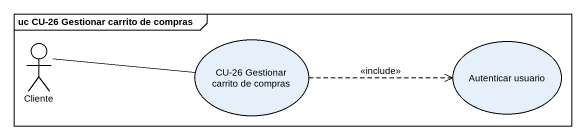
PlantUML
@startuml
mainframe uc CU-26 Gestionar carrito de compras
actor Cliente
usecase "CU-26 Gestionar carrito de compras" as CU_26_Gestionar_carrito_de
usecase "Autenticar usuario" as Autenticar_usuario
Cliente -right- CU_26_Gestionar_carrito_de
CU_26_Gestionar_carrito_de .right.> Autenticar_usuario : <<include>>
@enduml
